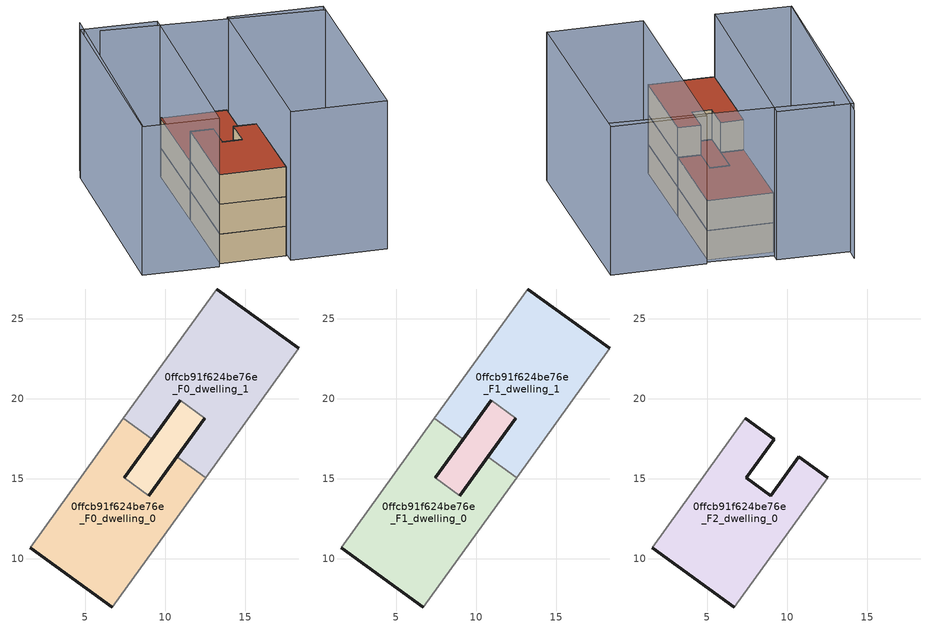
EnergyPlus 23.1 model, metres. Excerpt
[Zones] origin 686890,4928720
0ffcb91f624be76e_F0_dwelling_0
 floor ground (EU_floor_Construction): 6.71,6.98 12.54,15.06 10.74,16.36 8.99,13.93 7.45,15.04 9.2,17.47 7.4,18.76 1.57,10.68 z0
 wall outside (EU_wall_Construction): 9.2,17.47 7.45,15.04 / 8.99,13.93 10.74,16.36 / 6.71,6.98 1.57,10.68 z0:3
 wall adiabatic (EU_wall_Construction): 1.57,10.68 7.4,18.76 / 12.54,15.06 6.71,6.98 z0:3
 wall to 0ffcb91f624be76e_F0_dwelling_1 (EU_wall_Construction): 7.4,18.76 9.2,17.47 / 10.74,16.36 12.53,15.06 z0:3
 wall to 0ffcb91f624be76e_F0_circulation (EU_wall_Construction): 7.45,15.04 8.99,13.93 z0:3
0ffcb91f624be76e_F0_dwelling_1
 floor ground (EU_floor_Construction): 12.54,15.06 18.36,23.15 13.23,26.85 7.4,18.76 9.2,17.47 10.95,19.89 12.49,18.78 10.74,16.36 z0
 wall outside (EU_wall_Construction): 10.74,16.36 12.49,18.78 / 10.95,19.89 9.2,17.47 / 13.23,26.85 18.36,23.15 z0:3
 wall adiabatic (EU_wall_Construction): 7.4,18.76 13.23,26.85 / 18.36,23.15 12.54,15.06 z0:3
 wall to 0ffcb91f624be76e_F0_circulation (EU_wall_Construction): 12.49,18.78 10.95,19.89 z0:3
0ffcb91f624be76e_F0_circulation
 floor ground (EU_floor_Construction): 8.99,13.93 12.49,18.78 10.95,19.89 7.45,15.04 z0
 wall outside (EU_wall_Construction): 7.45,15.04 10.95,19.89 / 12.49,18.78 8.99,13.93 z0:3
0ffcb91f624be76e_F1_dwelling_0
 floor to 0ffcb91f624be76e_F0_dwelling_0 (EU_floor_Construction): 6.71,6.98 12.53,15.06 10.74,16.36 8.99,13.93 7.45,15.04 9.2,17.47 7.4,18.76 1.57,10.68 z3
 wall outside (EU_wall_Construction): 9.2,17.47 7.45,15.04 / 8.99,13.93 10.74,16.36 / 6.71,6.98 1.57,10.68 z3:6
 wall adiabatic (EU_wall_Construction): 1.57,10.68 7.4,18.76 / 12.54,15.06 6.71,6.98 z3:6
 wall to 0ffcb91f624be76e_F1_dwelling_1 (EU_wall_Construction): 7.4,18.76 9.2,17.47 / 10.74,16.36 12.53,15.06 z3:6
 wall to 0ffcb91f624be76e_F1_circulation (EU_wall_Construction): 7.45,15.04 8.99,13.93 z3:6
0ffcb91f624be76e_F1_dwelling_1
 floor to 0ffcb91f624be76e_F0_dwelling_1 (EU_floor_Construction): 12.53,15.06 18.36,23.15 13.23,26.85 7.4,18.76 9.2,17.47 10.95,19.89 12.49,18.78 10.74,16.36 z3
 wall outside (EU_wall_Construction): 10.74,16.36 12.49,18.78 / 10.95,19.89 9.2,17.47 / 13.23,26.85 18.36,23.15 z3:6
 wall adiabatic (EU_wall_Construction): 7.4,18.76 13.23,26.85 / 18.36,23.15 12.54,15.06 z3:6
 wall to 0ffcb91f624be76e_F1_circulation (EU_wall_Construction): 12.49,18.78 10.95,19.89 z3:6
 roof outside (EU_roof_Construction): 18.36,23.15 12.54,15.06 10.74,16.36 12.49,18.78 10.95,19.89 9.2,17.47 7.4,18.76 13.23,26.85 z6
0ffcb91f624be76e_F1_circulation
 floor to 0ffcb91f624be76e_F0_circulation (EU_floor_Construction): 8.99,13.93 12.49,18.78 10.95,19.89 7.45,15.04 z3
 wall outside (EU_wall_Construction): 7.45,15.04 10.95,19.89 / 12.49,18.78 8.99,13.93 z3:6
 roof outside (EU_roof_Construction): 12.49,18.78 8.99,13.93 7.45,15.04 10.95,19.89 z6
0ffcb91f624be76e_F2_dwelling_0
 floor to 0ffcb91f624be76e_F1_dwelling_0 (EU_floor_Construction): 6.71,6.98 12.53,15.06 10.74,16.36 8.99,13.93 7.45,15.04 9.2,17.47 7.4,18.76 1.57,10.68 z6
 wall outside (EU_wall_Construction): 7.4,18.76 9.2,17.47 7.45,15.04 8.99,13.93 10.74,16.36 12.54,15.06 / 6.71,6.98 1.57,10.68 z6:9
 wall adiabatic (EU_wall_Construction): 1.57,10.68 7.4,18.76 / 12.54,15.06 6.71,6.98 z6:9
 roof outside (EU_roof_Construction): 10.74,16.36 12.54,15.06 6.71,6.98 1.57,10.68 7.4,18.76 9.2,17.47 7.45,15.04 8.99,13.93 z9
shading: 9.66,33.49 -4.7,14.77 / 25.94,17.55 9.42,30.88 / 26.45,18.19 13.71,0.66 / 13.71,0.66 6.26,6.07 / 6.26,6.07 19.01,23.6 / 19.01,23.6 26.45,18.19 / -4.81,14.76 8.52,32.52 / 8.52,32.52 14.37,28.13 / 14.37,28.13 1.05,10.37 / 1.05,10.37 -4.81,14.76 z0:15
[Building]
EU S2 Campaign: North Axis=0; Terrain=City; Solar Distribution=FullExterior
[Site:Location]
Bologna: Latitude=44.5; Longitude=11.25; Time Zone=1; Elevation=37
[SizingPeriod:WeatherFileDays]
AnnualSizingPeriod: Begin Month=1; Begin Day of Month=1; End Month=12; End Day of Month=31; Day of Week for Start Day=Monday; Use Weather File Daylight Saving Period=No; Use Weather File Rain and Snow Indicators=No
[MATERIAL]
EU_InternalMass_Material: Roughness=MediumRough; Thickness=0.1; Conductivity=1; Density=1800; Specific Heat=900; Thermal Absorptance=0.9; Solar Absorptance=0.7; Visible Absorptance=0.7
[MATERIAL:NOMASS] Roughness=MediumRough; Thermal Absorptance=0.9; Solar Absorptance=0.7; Visible Absorptance=0.7
Name | Thermal Resistance
EU_wall_NoMass | 0.937881
EU_roof_NoMass | 0.548572
EU_floor_NoMass | 0.71348
[CONSTRUCTION]
EU_wall_Construction: EU_wall_NoMass
EU_roof_Construction: EU_roof_NoMass
EU_floor_Construction: EU_floor_NoMass
EU_InternalMass_Construction: EU_InternalMass_Material
[ZONE] Type=1; Multiplier=1; Ceiling Height=autocalculate; Floor Area=autocalculate; Part of Total Floor Area=Yes
Name | Volume
0ffcb91f624be76e_F0_dwelling_0 | 172.274
0ffcb91f624be76e_F1_dwelling_0; 0ffcb91f624be76e_F2_dwelling_0 | 172.277
0ffcb91f624be76e_F0_dwelling_1 | 172.284
0ffcb91f624be76e_F1_dwelling_1 | 172.283
0ffcb91f624be76e_F0_circulation | 34.0723
0ffcb91f624be76e_F1_circulation | 34.0708
[INTERNALMASS] Construction=EU_InternalMass_Construction
Name | Zone or ZoneList | Surface Area
0ffcb91f624be76e_F0_dwelling_0_EU_InternalMass | 0ffcb91f624be76e_F0_dwelling_0 | 57.4233
0ffcb91f624be76e_F0_dwelling_1_EU_InternalMass | 0ffcb91f624be76e_F0_dwelling_1 | 57.4233
0ffcb91f624be76e_F1_dwelling_0_EU_InternalMass | 0ffcb91f624be76e_F1_dwelling_0 | 57.4233
0ffcb91f624be76e_F1_dwelling_1_EU_InternalMass | 0ffcb91f624be76e_F1_dwelling_1 | 57.4233
0ffcb91f624be76e_F2_dwelling_0_EU_InternalMass | 0ffcb91f624be76e_F2_dwelling_0 | 126.205
[OTHEREQUIPMENT] Fuel Type=Electricity; Design Level Calculation Method=Watts/Area; Power per Zone Floor Area=1; Fraction Latent=0; Fraction Radiant=0; Fraction Lost=0; Carbon Dioxide Generation Rate=0; EndUse Subcategory=EU_Step8_InternalGains
Name | Zone or ZoneList or Space or SpaceList | Schedule
EU_Step8_InternalGain_0ffcb91f624be76e_F0_dwelling_0_f000 | 0ffcb91f624be76e_F0_dwelling_0 | EU_Step8_GainSchedule_0ffcb91f624be76e_F0_dwelling_0_f000
EU_Step8_InternalGain_0ffcb91f624be76e_F0_dwelling_1_f000 | 0ffcb91f624be76e_F0_dwelling_1 | EU_Step8_GainSchedule_0ffcb91f624be76e_F0_dwelling_1_f000
EU_Step8_InternalGain_0ffcb91f624be76e_F1_dwelling_0_f000 | 0ffcb91f624be76e_F1_dwelling_0 | EU_Step8_GainSchedule_0ffcb91f624be76e_F1_dwelling_0_f000
EU_Step8_InternalGain_0ffcb91f624be76e_F1_dwelling_1_f000 | 0ffcb91f624be76e_F1_dwelling_1 | EU_Step8_GainSchedule_0ffcb91f624be76e_F1_dwelling_1_f000
EU_Step8_InternalGain_0ffcb91f624be76e_F2_dwelling_0_f000 | 0ffcb91f624be76e_F2_dwelling_0 | EU_Step8_GainSchedule_0ffcb91f624be76e_F2_dwelling_0_f000
[ZONEINFILTRATION:DESIGNFLOWRATE] Schedule=EU_AlwaysOn; Design Flow Rate Calculation Method=Flow/Area; Flow Rate per Floor Area=0.0005; Constant Term Coefficient=1; Temperature Term Coefficient=0; Velocity Term Coefficient=0; Velocity Squared Term Coefficient=0
Name | Zone or ZoneList or Space or SpaceList
EU_Circulation_Infiltration_0ffcb91f624be76e_F0_circulation | 0ffcb91f624be76e_F0_circulation
EU_Circulation_Infiltration_0ffcb91f624be76e_F1_circulation | 0ffcb91f624be76e_F1_circulation
[ZONEVENTILATION:DESIGNFLOWRATE] Schedule=EU_AlwaysOn; Design Flow Rate Calculation Method=AirChanges/Hour; Air Changes per Hour=0.687892; Ventilation Type=Natural; Fan Pressure Rise=0; Fan Total Efficiency=1; Constant Term Coefficient=1; Temperature Term Coefficient=0; Velocity Term Coefficient=0; Velocity Squared Term Coefficient=0; Minimum Indoor Temperature=-100; Maximum Indoor Temperature=100; Delta Temperature=-100; Minimum Outdoor Temperature=-100; Maximum Outdoor Temperature=100; Maximum Wind Speed=40
Name | Zone or ZoneList or Space or SpaceList
EU_ConstantAir_0ffcb91f624be76e_F0_dwelling_0 | 0ffcb91f624be76e_F0_dwelling_0
EU_ConstantAir_0ffcb91f624be76e_F0_dwelling_1 | 0ffcb91f624be76e_F0_dwelling_1
EU_ConstantAir_0ffcb91f624be76e_F1_dwelling_0 | 0ffcb91f624be76e_F1_dwelling_0
EU_ConstantAir_0ffcb91f624be76e_F1_dwelling_1 | 0ffcb91f624be76e_F1_dwelling_1
EU_ConstantAir_0ffcb91f624be76e_F2_dwelling_0 | 0ffcb91f624be76e_F2_dwelling_0
[HVACTEMPLATE:THERMOSTAT] Constant Heating Setpoint=20; Constant Cooling Setpoint=50
EU_HeatOnly_0ffcb91f624be76e_F0_dwelling_0; EU_HeatOnly_0ffcb91f624be76e_F0_dwelling_1; EU_HeatOnly_0ffcb91f624be76e_F1_dwelling_0; EU_HeatOnly_0ffcb91f624be76e_F1_dwelling_1; EU_HeatOnly_0ffcb91f624be76e_F2_dwelling_0
[HVACTEMPLATE:ZONE:IDEALLOADSAIRSYSTEM] System Availability Schedule=EU_AlwaysOn; Maximum Heating Supply Air Temperature=50; Minimum Cooling Supply Air Temperature=13; Maximum Heating Supply Air Humidity Ratio=0.0156; Minimum Cooling Supply Air Humidity Ratio=0.0077; Heating Limit=NoLimit; Cooling Limit=NoLimit; Heating Availability Schedule=EU_AlwaysOn; Cooling Availability Schedule=EU_CoolingOff; Dehumidification Control Type=ConstantSensibleHeatRatio; Cooling Sensible Heat Ratio=0.7; Dehumidification Setpoint=60; Humidification Control Type=None; Humidification Setpoint=30; Outdoor Air Method=None; Outdoor Air Flow Rate per Person=0.00944; Outdoor Air Flow Rate per Zone Floor Area=0; Outdoor Air Flow Rate per Zone=0; Demand Controlled Ventilation Type=None; Outdoor Air Economizer Type=NoEconomizer; Heat Recovery Type=None; Sensible Heat Recovery Effectiveness=0.7; Latent Heat Recovery Effectiveness=0.65
Name | Template Thermostat
0ffcb91f624be76e_F0_dwelling_0 | EU_HeatOnly_0ffcb91f624be76e_F0_dwelling_0
0ffcb91f624be76e_F0_dwelling_1 | EU_HeatOnly_0ffcb91f624be76e_F0_dwelling_1
0ffcb91f624be76e_F1_dwelling_0 | EU_HeatOnly_0ffcb91f624be76e_F1_dwelling_0
0ffcb91f624be76e_F1_dwelling_1 | EU_HeatOnly_0ffcb91f624be76e_F1_dwelling_1
0ffcb91f624be76e_F2_dwelling_0 | EU_HeatOnly_0ffcb91f624be76e_F2_dwelling_0
[SIZING:ZONE] Zone Cooling Design Supply Air Temperature Input Method=SupplyAirTemperature; Zone Cooling Design Supply Air Temperature=13; Zone Heating Design Supply Air Temperature Input Method=SupplyAirTemperature; Zone Heating Design Supply Air Temperature=50; Zone Cooling Design Supply Air Humidity Ratio=0.008; Zone Heating Design Supply Air Humidity Ratio=0.008; Cooling Design Air Flow Method=DesignDay; Cooling Design Air Flow Rate=0; Cooling Minimum Air Flow per Zone Floor Area=0.000762; Cooling Minimum Air Flow=0; Cooling Minimum Air Flow Fraction=0.2; Heating Design Air Flow Method=DesignDay; Heating Design Air Flow Rate=0; Heating Maximum Air Flow per Zone Floor Area=0.002032; Heating Maximum Air Flow=0.141576; Heating Maximum Air Flow Fraction=0.3; Account for Dedicated Outdoor Air System=No; Dedicated Outdoor Air System Control Strategy=NeutralSupplyAir; Dedicated Outdoor Air Low Setpoint Temperature for Design=autosize; Dedicated Outdoor Air High Setpoint Temperature for Design=autosize; Zone Load Sizing Method=Sensible Load Only No Latent Load; Zone Latent Cooling Design Supply Air Humidity Ratio Input Method=HumidityRatioDifference; Zone Cooling Design Supply Air Humidity Ratio Difference=0.005; Zone Latent Heating Design Supply Air Humidity Ratio Input Method=HumidityRatioDifference; Zone Humidification Design Supply Air Humidity Ratio Difference=0.005
0ffcb91f624be76e_F0_dwelling_0; 0ffcb91f624be76e_F0_dwelling_1; 0ffcb91f624be76e_F1_dwelling_0; 0ffcb91f624be76e_F1_dwelling_1; 0ffcb91f624be76e_F2_dwelling_0
[SCHEDULE:CONSTANT]
Name | Hourly Value
EU_AlwaysOn | 1
EU_CoolingOff | 0
[SCHEDULE:FILE] Column Number=1; Rows to Skip at Top=0; Number of Hours of Data=8760; Column Separator=Comma; Interpolate to Timestep=No; Minutes per Item=60; Adjust Schedule for Daylight Savings=Yes
Name | File
EU_Step8_GainSchedule_0ffcb91f624be76e_F0_dwelling_0_f000 | ../../schedules/0ffcb91f624be76e/0ffcb91f624be76e_F0_dwelling_0_f000_gain.csv
EU_Step8_GainSchedule_0ffcb91f624be76e_F0_dwelling_1_f000 | ../../schedules/0ffcb91f624be76e/0ffcb91f624be76e_F0_dwelling_1_f000_gain.csv
EU_Step8_GainSchedule_0ffcb91f624be76e_F1_dwelling_0_f000 | ../../schedules/0ffcb91f624be76e/0ffcb91f624be76e_F1_dwelling_0_f000_gain.csv
EU_Step8_GainSchedule_0ffcb91f624be76e_F1_dwelling_1_f000 | ../../schedules/0ffcb91f624be76e/0ffcb91f624be76e_F1_dwelling_1_f000_gain.csv
EU_Step8_GainSchedule_0ffcb91f624be76e_F2_dwelling_0_f000 | ../../schedules/0ffcb91f624be76e/0ffcb91f624be76e_F2_dwelling_0_f000_gain.csv
